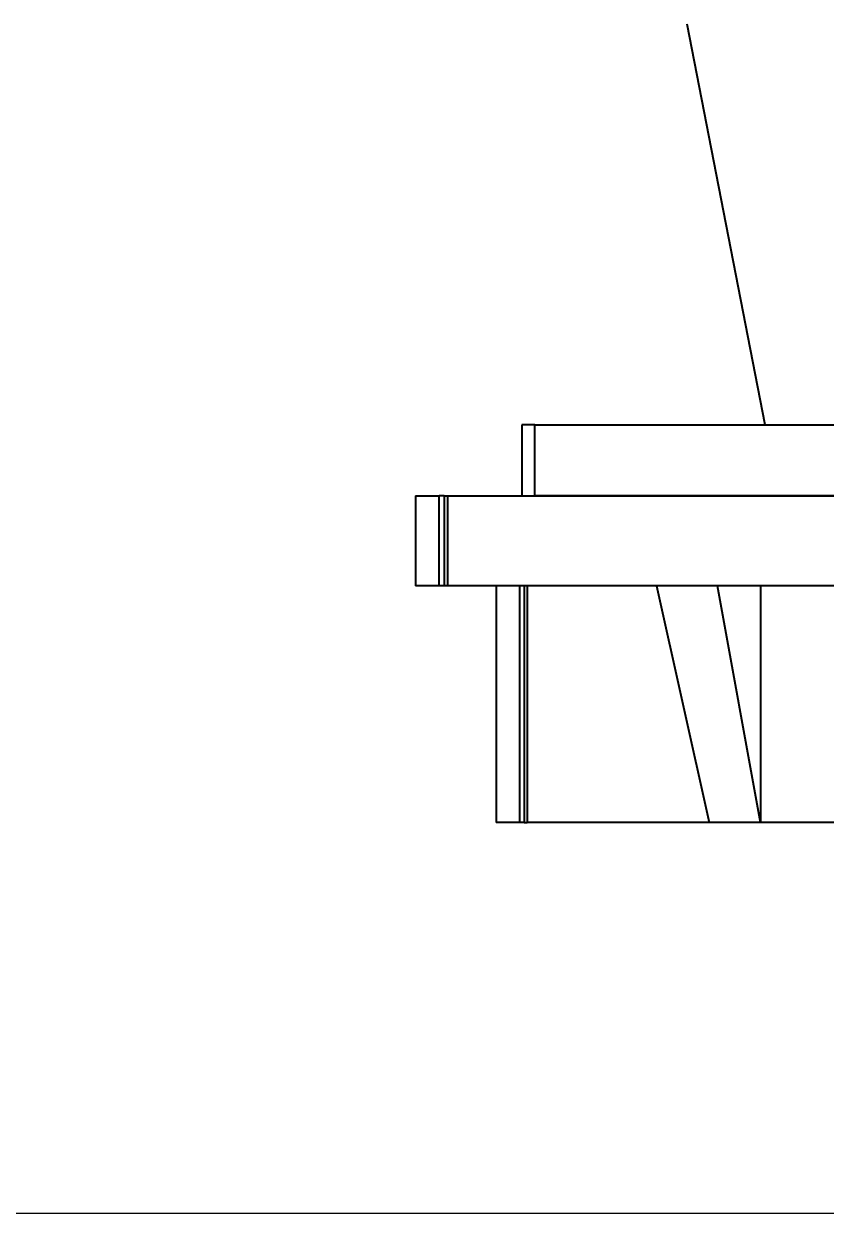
# Model space of a CAD drawing. Extents: x 0 to 790, y 0 to 579.
# Drawn here: x 476.8 to 510.7, y 221.1 to 272 of the extents above; entities that cross this region are included whole.
import ezdxf

# ---------------------------------------------------------------- set-up
doc = ezdxf.new("R2010")
doc.units = 0
doc.header["$LTSCALE"] = 10
doc.header["$MEASUREMENT"] = 0
doc.header["$PDMODE"] = 3
doc.header["$PDSIZE"] = -10
doc.layers.get('0').update_dxf_attribs({"linetype": 'CONTINUOUS'})
doc.layers.get('DEFPOINTS').update_dxf_attribs({"linetype": 'CONTINUOUS'})
doc.layers.add('1', color=7, linetype='CONTINUOUS')
doc.styles.add('Daelim Dimension', font='')
doc.styles.get('Daelim Dimension').set_extended_font_data('나눔고딕')
doc.dimstyles.new('DEFAULT', dxfattribs={"dimscale": 2, "dimtxt": 2, "dimasz": 2, "dimexe": 0, "dimexo": 2, "dimgap": 1, "dimtad": 1, "dimdec": 0, "dimzin": 9, "dimdsep": 46, "dimtxsty": 'Daelim Dimension', "dimcen": 0.5, "dimclrd": 5, "dimclre": 5, "dimclrt": 256, "dimadec": 1, "dimazin": 0, "dimtfac": 1, "dimtdec": 0, "dimtix": 1, "dimtmove": 0, "dimatfit": 3, "dimfxl": 1, "dimtolj": 1, "dimtzin": 1, "dimlwd": 9, "dimlwe": 9, "dimarcsym": 0})

# ---------------------------------------------------------------- blocks, each defined once
blk = doc.blocks.new('*D1')
at = {"color": 5, "lineweight": 9, "ltscale": 0.5, "transparency": 16777216}
for p, q in [((405.482, 337.029), (405.482, 221.805)), ((520.477, 268.008), (520.477, 221.805)), ((409.482, 221.805), (516.477, 221.805))]:
    blk.add_line(p, q, dxfattribs=at)
at = {"color": 5, "ltscale": 0.5, "transparency": 16777216}
for points in [[(409.482, 222.472), (409.482, 221.139), (405.482, 221.805)], [(516.477, 222.472), (516.477, 221.139), (520.477, 221.805)]]:
    blk.add_solid(points, dxfattribs=at)
at = {"layer": 'DEFPOINTS', "color": 0, "ltscale": 0.5, "transparency": 16777216}
for p in [(405.482, 341.029), (520.477, 272.008), (520.477, 221.805)]:
    blk.add_point(p, dxfattribs=at)
at = {"color": 7, "lineweight": -3, "ltscale": 0.5, "transparency": 16777216, "insert": (462.979, 229.192), "char_height": 10, "attachment_point": 5, "style": 'Daelim Dimension'}
blk.add_mtext('\\A1;115', dxfattribs=at)

msp = doc.modelspace()

# ---------------------------------------------------------------- linework, layer by layer
at = {"layer": '1', "color": 7, "linetype": 'Continuous', "lineweight": -3}
for p, q in [((508.141, 255.091), (504.852, 272.007)), ((497.867, 255.092), (497.867, 252.092)), ((498.417, 255.092), (497.867, 255.092)), ((498.417, 255.092), (540.677, 255.092)), ((498.417, 252.092), (498.417, 255.092)), ((493.378, 252.092), (494.378, 252.092)), ((493.378, 252.092), (493.378, 248.292)), ((494.595, 252.092), (494.378, 252.092)), ((494.378, 248.292), (494.378, 252.092)), ((494.595, 252.092), (494.727, 252.092)), ((494.595, 252.092), (494.595, 248.292)), ((494.727, 252.092), (546.095, 252.092)), ((494.727, 252.092), (494.727, 248.292)), ((497.867, 252.092), (498.417, 252.092)), ((540.677, 252.092), (498.417, 252.092)), ((494.378, 248.292), (493.378, 248.292)), ((494.595, 248.292), (494.378, 248.292)), ((494.727, 248.292), (494.595, 248.292)), ((503.566, 248.292), (494.727, 248.292)), ((496.781, 248.292), (496.781, 238.292)), ((497.781, 238.292), (497.781, 248.292)), ((497.967, 248.292), (497.967, 238.292)), ((498.095, 248.292), (498.095, 238.292)), ((503.565, 248.29), (505.779, 238.292)), ((506.131, 248.292), (503.597, 248.292)), ((507.944, 238.292), (506.131, 248.292)), ((517.095, 248.292), (506.131, 248.292)), ((507.944, 248.292), (507.944, 238.292)), ((497.781, 238.292), (496.781, 238.292)), ((497.967, 238.292), (497.781, 238.292)), ((497.967, 238.292), (498.095, 238.292)), ((505.779, 238.292), (498.095, 238.292)), ((507.944, 238.292), (505.779, 238.292)), ((517.345, 238.292), (507.944, 238.292))]:
    msp.add_line(p, q, dxfattribs=at)
msp.add_ellipse((517.752, 183.402), major_axis=(-14.645, 64.795), ratio=0.340705, start_param=6.261103, end_param=6.262483, dxfattribs=at)

# ---------------------------------------------------------------- dimensions: what is measured, and where the dimension line sits
at = {"color": 5, "lineweight": -3, "ltscale": 0.5}
dim = msp.add_linear_dim(base=(520.477, 221.805), p1=(405.482, 341.029), p2=(520.477, 272.008), dimstyle='DEFAULT', override={"dimtxt": 5, "dimclrd": 5, "dimclre": 5, "dimclrt": 7}, dxfattribs=at)
dim.commit()
dim.dimension.update_dxf_attribs({"geometry": '*D1', "text_midpoint": (462.979, 229.192)})

doc.saveas('drawing.dxf')
